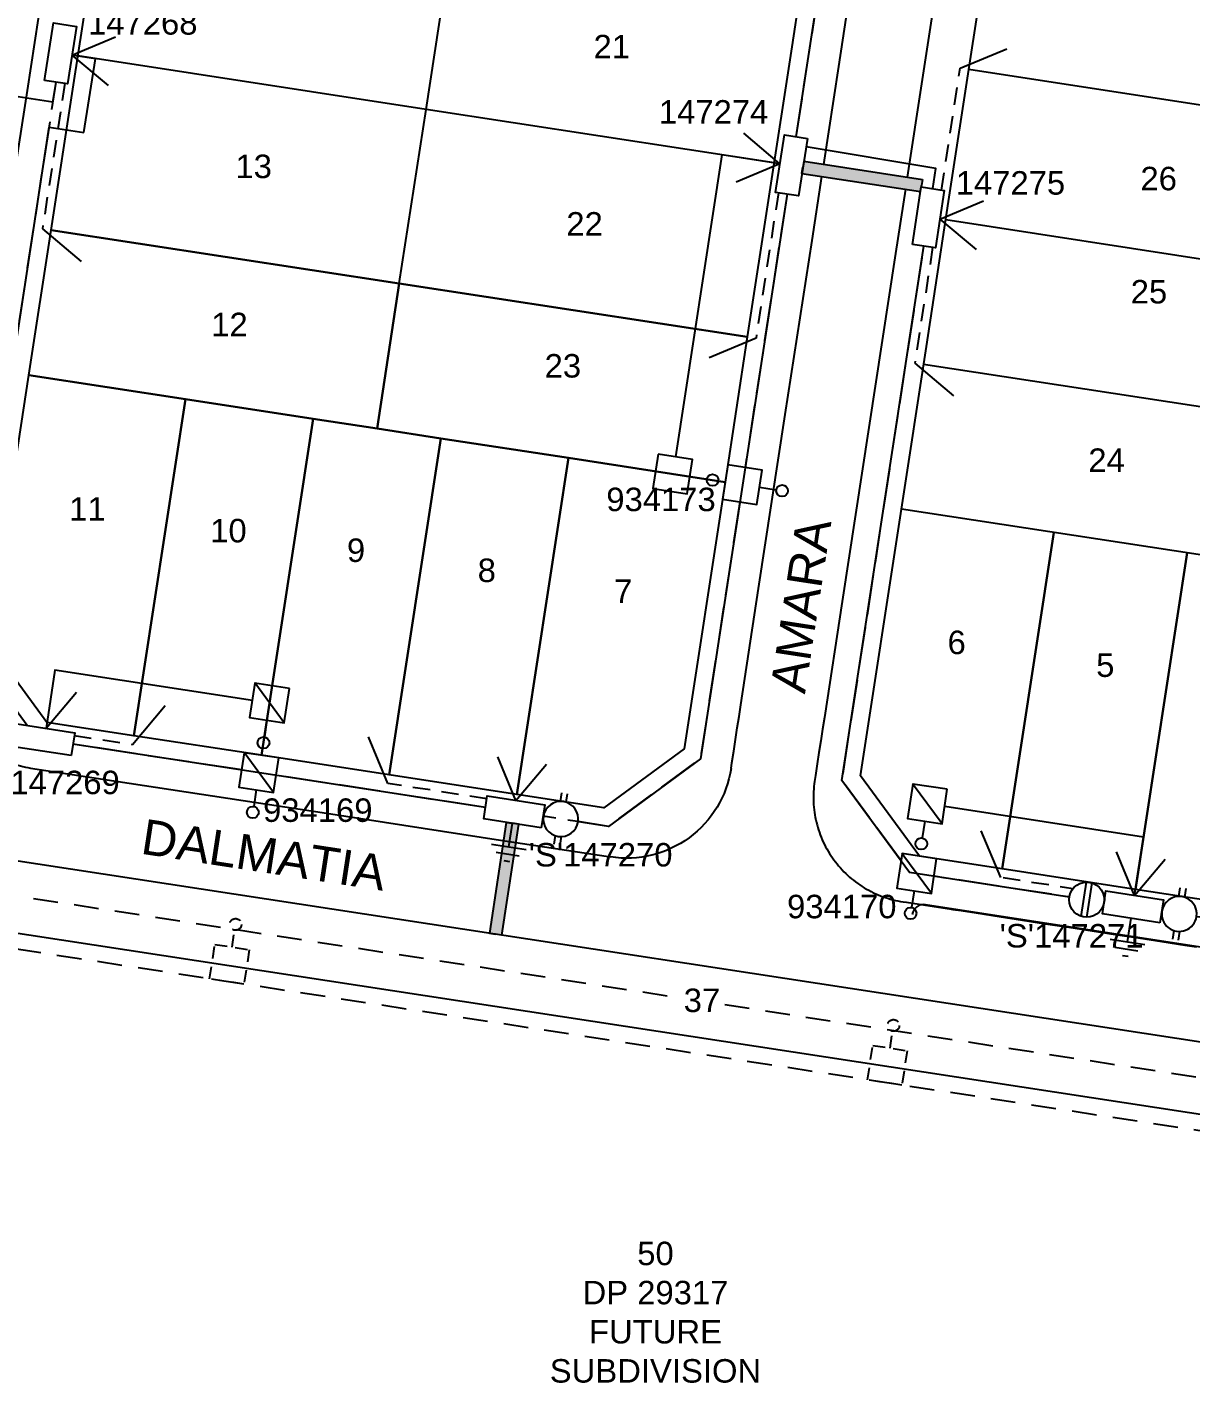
# Model space of a CAD drawing. Header units: metres. Extents: x 301469 to 301772, y 6240196 to 6240442.
# Drawn here: x 301568.6 to 301667.8, y 6240223.5 to 6240339 of the extents above; entities that cross this region are included whole.
import ezdxf
from ezdxf.enums import TextEntityAlignment as Align

# ---------------------------------------------------------------- set-up
doc = ezdxf.new("R2010")
doc.units = ezdxf.units.M
doc.header["$LTSCALE"] = 0.7
for name, pattern in [('Cable Exist OH', [1, 1, 0]), ('Cable Exist UG', [8.2, 4, -1.2, 1.8, -1.2]), ('Dash', [5, 3, -2]), ('IE Trench LV', [6.5, 5, -1.5])]:
    doc.linetypes.add(name, pattern=pattern)
doc.layers.get('0').update_dxf_attribs({"color": 6})
for name, color, linetype in [('_User Miscellaneous1', 3, 'Continuous'), ('_User Miscellaneous11', 7, 'Continuous'), ('_User Miscellaneous4', 7, 'Continuous'), ('_User Miscellaneous7', 150, 'Continuous'), ('_User Miscellaneous8', 7, 'Continuous'), ('_User Miscellaneous9', 8, 'Continuous'), ('Cadastre Developer_SP_NEW', 4, 'Continuous'), ('Cadastre Roads_SP_NEW', 8, 'Continuous'), ('Duct_SP_NEW', 2, 'Continuous'), ('Equip_LV_NEW', 5, 'Continuous'), ('Mains_LV_NEW_R6', 2, 'Continuous'), ('Mains_LV_NEW_T84', 2, 'Continuous'), ('Services_SP_NEW_UG', 2, 'Continuous'), ('SupportsUG_SP_LV_NEW', 2, 'Continuous'), ('SupportsUG_SP_LV_SL_NEW', 2, 'Continuous'), ('Trench_SP_NEW', 2, 'Continuous')]:
    doc.layers.add(name, color=color, linetype=linetype)
doc.layers.add('_User Miscellaneous5', color=7, linetype='Continuous', lineweight=35)
doc.layers.add('_User Notes', color=7, linetype='Continuous', plot=False)
doc.styles.add('ARIAL', font='arial.ttf', dxfattribs={"height": 2})
doc.styles.add('ARIAL 3.0', font='arial.ttf', dxfattribs={"height": 3})
doc.styles.add('POLE_LABEL', font='arial.ttf')
doc.styles.add('SL_LABEL', font='arial.ttf')
doc.styles.get("Standard").update_dxf_attribs({"font": 'arial.ttf'})
doc.styles.add('style1', font='iso3098b.shx')
doc.linetypes.add('Cable New UG', pattern='A,8,-1,["x",style1,S=3.5,R=0,X=0.35,Y=-1],-3.5', length=12.5)
doc.linetypes.add('Cable Z', pattern='A,8,-1,["Z",Standard,S=2.5,R=0,X=0.35,Y=-1.25],-3.5', length=12.5)

# ---------------------------------------------------------------- blocks, each defined once
blk = doc.blocks.new('*U34')
at = {"lineweight": -3}
blk.add_lwpolyline([(-2.48, 2.49), (2.47, 2.49), (2.47, 0.51), (-2.48, 0.51)], close=True, dxfattribs=at)
for tag, flags, p in [('STREET_CODE', 9, (1.5, 3.5)), ('OWNED_BY', 9, (1.5, 3.3)), ('OPERATED_BY', 9, (1.5, 3.1)), ('STATE', 9, (1.5, 2.7)), ('SUPPORT_TYPE', 9, (1.5, 2.5)), ('MAINTAINED_BY', 9, (1.5, 2.9)), ('USAGE', 9, (1.5, 2.3)), ('SUBURB', 9, (1.5, 1.7)), ('STREETNAME', 9, (1.5, 1.5)), ('LEGEND', 9, (1.5, 2.1)), ('PARENT', 9, (1.5, 1.9)), ('LOCATION', 9, (1.5, 1.3)), ('NOTES', 9, (1.5, 1.1)), ('Z', 1, (1.5, 0.9))]:
    blk.add_attdef(tag, text='', height=0.2, dxfattribs=dict(flags=flags)).set_placement(p, align=Align.MIDDLE_LEFT)
at = {"layer": '_User Miscellaneous4', "style": 'ARIAL', "flags": 8}
blk.add_attdef('ASSET_NUM', text='', height=2, dxfattribs=at).set_placement((2, 5.5), align=Align.MIDDLE_LEFT)
blk = doc.blocks.new('A$C1B2C29DD')
at = {"layer": 'Services_SP_NEW_UG', "color": 2, "flags": 128}
for points in [[(0, 0), (-2.1, 3.44)], [(0, 0), (2.1, 3.44)]]:
    blk.add_lwpolyline(points, dxfattribs=at)
blk = doc.blocks.new('*U41')
at = {"layer": 'Services_SP_NEW_UG', "color": 2, "flags": 128}
blk.add_lwpolyline([(7.48, -0.91), (9.81, 2.73)], dxfattribs=at)
at = {"layer": 'Services_SP_NEW_UG', "color": 2, "linetype": 'Dash', "ltscale": 0.7, "flags": 128}
blk.add_lwpolyline([(2.46, -0.8), (7.48, -0.91)], dxfattribs=at)
blk = doc.blocks.new('*U43')
at = {"layer": 'Services_SP_NEW_UG', "color": 2, "flags": 128}
blk.add_lwpolyline([(-11, -0.75), (-13.25, 2.93)], dxfattribs=at)
at = {"layer": 'Services_SP_NEW_UG', "color": 2, "linetype": 'Dash', "ltscale": 0.7, "flags": 128}
blk.add_lwpolyline([(-2.47, -0.75), (-11, -0.75)], dxfattribs=at)
blk = doc.blocks.new('*U44')
at = {"layer": 'Services_SP_NEW_UG', "color": 2, "flags": 128}
blk.add_lwpolyline([(-11.5, -0.75), (-13.75, 2.93)], dxfattribs=at)
at = {"layer": 'Services_SP_NEW_UG', "color": 2, "linetype": 'Dash', "ltscale": 0.7, "flags": 128}
blk.add_lwpolyline([(-2.47, -0.75), (-11.5, -0.75)], dxfattribs=at)
blk = doc.blocks.new('*U47')
at = {"layer": 'Services_SP_NEW_UG', "color": 2, "flags": 128}
blk.add_lwpolyline([(-15, -0.75), (-17.25, 2.93)], dxfattribs=at)
at = {"layer": 'Services_SP_NEW_UG', "color": 2, "linetype": 'Dash', "ltscale": 0.7, "flags": 128}
blk.add_lwpolyline([(-2.47, -0.75), (-15, -0.75)], dxfattribs=at)
blk = doc.blocks.new('*U48')
at = {"layer": 'Services_SP_NEW_UG', "color": 2, "flags": 128}
blk.add_lwpolyline([(-12.97, -0.75), (-15.21, 2.93)], dxfattribs=at)
at = {"layer": 'Services_SP_NEW_UG', "color": 2, "linetype": 'Dash', "ltscale": 0.7, "flags": 128}
blk.add_lwpolyline([(-2.47, -0.75), (-12.97, -0.75)], dxfattribs=at)
blk = doc.blocks.new('*U49')
at = {"layer": 'Services_SP_NEW_UG', "color": 2, "flags": 128}
blk.add_lwpolyline([(12.45, -0.75), (14.7, 2.93)], dxfattribs=at)
at = {"layer": 'Services_SP_NEW_UG', "color": 2, "linetype": 'Dash', "ltscale": 0.7, "flags": 128}
blk.add_lwpolyline([(2.47, -0.75), (12.45, -0.75)], dxfattribs=at)
blk = doc.blocks.new('*U50')
at = {"layer": 'Services_SP_NEW_UG', "color": 2, "flags": 128}
blk.add_lwpolyline([(15, -0.75), (17.25, 2.93)], dxfattribs=at)
at = {"layer": 'Services_SP_NEW_UG', "color": 2, "linetype": 'Dash', "ltscale": 0.7, "flags": 128}
blk.add_lwpolyline([(2.47, -0.75), (15, -0.75)], dxfattribs=at)
blk = doc.blocks.new('*U35')
at = {"layer": '_User Miscellaneous7', "lineweight": -3}
blk.add_lwpolyline([(0, -3.03), (0, -1.58)], dxfattribs=at)
blk.add_lwpolyline([(-1.49, -6), (1.49, -6), (1.49, -3.03), (-1.49, -3.03)], close=True, dxfattribs=at)
blk.add_circle((0, -1.08), 0.5, dxfattribs=at)
at = {"layer": '_User Miscellaneous8', "color": 2, "lineweight": -3}
blk.add_lwpolyline([(-1.49, 0), (1.49, 0), (1.49, 2.97), (-1.49, 2.97)], close=True, dxfattribs=at)
at = {"style": 'POLE_LABEL', "flags": 9}
blk.add_attdef('STRUCTURE_PLANT_NUMBER', text='', height=0.2, dxfattribs=at).set_placement((1.64, 1.73), align=Align.MIDDLE_LEFT)
for tag, flags, p in [('STREET_CODE', 9, (1.64, 1.49)), ('OWNED_BY', 9, (1.64, 1.09)), ('COLUMN_TYPE', 9, (1.64, 1.29)), ('OPERATED_BY', 9, (1.64, 0.89)), ('STATE', 9, (1.64, 0.49)), ('MAINTAINED_BY', 9, (1.64, 0.69)), ('USAGE', 9, (1.64, 0.29)), ('LEGEND', 9, (1.64, 0.09)), ('SUBURB', 9, (1.64, -0.31)), ('STREETNAME', 9, (1.64, -0.51)), ('PARENT', 9, (1.64, -0.11)), ('LOCATION', 9, (1.64, -0.71)), ('NOTES', 9, (1.64, -0.91)), ('LABEL_ALIGNMENT', 9, (1.64, -1.11)), ('Z', 1, (1.64, -1.31))]:
    blk.add_attdef(tag, text='', height=0.2, dxfattribs=dict(flags=flags)).set_placement(p, align=Align.MIDDLE_LEFT)
at = {"layer": '_User Miscellaneous5', "style": 'ARIAL', "flags": 8}
blk.add_attdef('ASSET_NUM', text='', height=2, dxfattribs=at).set_placement((2, 3.49), align=Align.MIDDLE_LEFT)
blk = doc.blocks.new('*U73')
at = {"layer": '_User Miscellaneous8', "color": 2}
blk.add_line((0, 0), (0, 1.45), dxfattribs=at)
blk.add_circle((0, 1.95), 0.5, dxfattribs=at)
for tag, p, flags in [('Z', (0, 0), 1), ('OPERATED_BY', (0, -9.61), 9)]:
    blk.add_attdef(tag, p, '', height=0.2, dxfattribs=dict(flags=flags))
at = {"style": 'SL_LABEL', "flags": 9}
blk.add_attdef('STREET_CODE', text='', height=0.2, dxfattribs=at).set_placement((0, -0.2), align=Align.MIDDLE_LEFT)
at = {"flags": 9}
for tag, p in [('CONSTRUCTED_VOLTAGE', (0, -0.4)), ('CONTROL_TYPE', (0, -0.6)), ('LANTERN_PURPOSE', (0, -0.8)), ('LANTERN_TYPE', (0, -1)), ('NO_PHASES', (0, -1.2)), ('OPERATING_VOLTAGE', (0, -1.4)), ('ORIENTATION', (0, -1.6)), ('OWNED_BY', (0, -1.8)), ('STATE', (0, -2)), ('CEXIST', (0, -2.4)), ('USAGE', (0, -2.2)), ('CNEW', (0, -2.6)), ('CNUMBER', (0, -2.8)), ('CREMOVE', (0, -3)), ('CREPLACE', (0, -3.2)), ('LKINGHEIGHT', (0, -3.4)), ('LBRACKET', (0, -3.6)), ('LBRACKETVOCAB', (0, -3.8)), ('LCATEGORY', (0, -4)), ('LCHARGE1', (0, -4.2)), ('LCHARGE1PERCENT', (0, -4.4)), ('LCHARGE2', (0, -4.6)), ('LCHARGE2PERCENT', (0, -4.8)), ('LCHARGE3', (0, -5)), ('LCHARGE3PERCENT', (0, -5.2)), ('LEXIST', (0, -5.4)), ('LLAMP', (0, -5.6)), ('LLAMPVOCAB', (0, -5.8)), ('LMAST', (0, -6)), ('LMASTVOCAB', (0, -6.2)), ('LNEW', (0, -6.4)), ('LANTNUMBER', (0, -6.6)), ('LOUTREACH', (0, -7)), ('LOUTREACHVOCAB', (0, -7.2)), ('LRATECODE', (0, -7.4)), ('LREMOVE', (0, -7.6)), ('LREPLACE', (0, -7.8)), ('LTYPE', (0, -8)), ('SUBURB', (0, -8.6)), ('STREETNAME', (0, -8.8)), ('LTYPEVOCAB', (0, -8.2)), ('LEGEND', (0, -8.4)), ('LOCATION', (0, -9)), ('NOTES', (0, -9.2)), ('MAINTAINED_BY', (0, -9.86))]:
    blk.add_attdef(tag, text='', height=0.2, dxfattribs=at).set_placement(p, align=Align.MIDDLE_LEFT)
at = {"layer": '_User Notes', "style": 'SL_LABEL', "flags": 8}
blk.add_attdef('ASSET_NUM', text='', height=2.5, dxfattribs=at).set_placement((2, 2), align=Align.MIDDLE_LEFT)
at = {"layer": '_User Notes', "flags": 8}
blk.add_attdef('LNUMBER', text='', height=2.5, dxfattribs=at).set_placement((1.2, -2.8), align=Align.MIDDLE_LEFT)
blk = doc.blocks.new('*U144')
at = {"layer": '_User Miscellaneous7', "lineweight": -3}
for points in [[(0, -3.03), (0, -1.58)], [(-1.49, -3.03), (1.5, -6.01)]]:
    blk.add_lwpolyline(points, dxfattribs=at)
blk.add_lwpolyline([(-1.49, -6), (1.49, -6), (1.49, -3.03), (-1.49, -3.03)], close=True, dxfattribs=at)
blk.add_circle((0, -1.08), 0.5, dxfattribs=at)
at = {"layer": '_User Miscellaneous8', "color": 2, "lineweight": -3}
blk.add_lwpolyline([(-1.49, 0), (1.49, 0), (1.49, 2.97), (-1.49, 2.97)], close=True, dxfattribs=at)
at = {"layer": '_User Miscellaneous9', "color": 2, "lineweight": -3}
blk.add_lwpolyline([(-1.49, 2.97), (1.5, -0.01)], dxfattribs=at)
at = {"style": 'POLE_LABEL', "flags": 9}
blk.add_attdef('STRUCTURE_PLANT_NUMBER', text='', height=0.2, dxfattribs=at).set_placement((1.64, 1.73), align=Align.MIDDLE_LEFT)
for tag, flags, p in [('STREET_CODE', 9, (1.64, 1.49)), ('OWNED_BY', 9, (1.64, 1.09)), ('COLUMN_TYPE', 9, (1.64, 1.29)), ('OPERATED_BY', 9, (1.64, 0.89)), ('STATE', 9, (1.64, 0.49)), ('MAINTAINED_BY', 9, (1.64, 0.69)), ('USAGE', 9, (1.64, 0.29)), ('LEGEND', 9, (1.64, 0.09)), ('SUBURB', 9, (1.64, -0.31)), ('STREETNAME', 9, (1.64, -0.51)), ('PARENT', 9, (1.64, -0.11)), ('LOCATION', 9, (1.64, -0.71)), ('NOTES', 9, (1.64, -0.91)), ('LABEL_ALIGNMENT', 9, (1.64, -1.11)), ('Z', 1, (1.64, -1.31))]:
    blk.add_attdef(tag, text='', height=0.2, dxfattribs=dict(flags=flags)).set_placement(p, align=Align.MIDDLE_LEFT)
at = {"layer": '_User Miscellaneous5', "style": 'ARIAL', "flags": 8}
blk.add_attdef('ASSET_NUM', text='', height=2, dxfattribs=at).set_placement((2, 3.49), align=Align.MIDDLE_LEFT)
blk = doc.blocks.new('LV_UG_LINKS_OPEN_NEW')
blk.add_wipeout([(-1.17, 0.93), (-1.28, 0.78), (-1.36, 0.61), (-1.43, 0.44), (-1.47, 0.25), (-1.49, 0.07), (-1.49, -0.12), (-1.46, -0.31), (-1.41, -0.49), (-1.34, -0.66), (-1.25, -0.82), (-1.13, -0.97), (-1, -1.11), (-0.86, -1.22), (-0.7, -1.32), (-0.53, -1.4), (-0.35, -1.45), (-0.16, -1.49), (0.03, -1.49), (0.21, -1.48), (0.4, -1.44), (0.57, -1.38), (0.74, -1.3), (0.9, -1.19), (1.04, -1.07), (1.17, -0.93), (1.28, -0.78), (1.36, -0.61), (1.43, -0.44), (1.47, -0.25), (1.49, -0.07), (1.49, 0.12), (1.46, 0.31), (1.41, 0.49), (1.34, 0.66), (1.25, 0.82), (1.13, 0.97), (1, 1.11), (0.86, 1.22), (0.7, 1.32), (0.53, 1.4), (0.35, 1.45), (0.16, 1.49), (-0.03, 1.49), (-0.21, 1.48), (-0.4, 1.44), (-0.57, 1.38), (-0.74, 1.3), (-0.9, 1.19), (-1.04, 1.07)])
for p, q in [((-0.25, 1.47), (-0.25, 2.22)), ((0.25, 1.47), (0.25, 2.22)), ((-0.25, -1.47), (-0.25, -2.22)), ((0.25, -1.47), (0.25, -2.22))]:
    blk.add_line(p, q)
blk.add_lwpolyline([(1.49, 0, 1), (-1.49, 0, 1)], format="xyb", close=True)
for tag, p, flags in [('ORIENTATION', (0, 0), 9), ('Z', (0, 0), 1), ('USAGE', (0, -0.2), 9), ('NOTES', (0, -0.4), 9)]:
    blk.add_attdef(tag, p, '', height=0.2, dxfattribs=dict(flags=flags))
blk = doc.blocks.new('Earth')
for p, q in [((0, -2.04), (0, 0)), ((-1.5, -2.04), (1.5, -2.04)), ((-1, -2.64), (1, -2.64)), ((-0.25, -3.24), (0.25, -3.24))]:
    blk.add_line(p, q)
blk = doc.blocks.new('LV_UG_LINKS_CLOSED_NEW')
for tag, flags, p in [('MAINTAINED_BY', 9, (1.5, -2.2)), ('NUMBER_OF_PHASES', 9, (1.5, -2.4)), ('TYPE', 9, (1.5, -2.6)), ('Z', 1, (1.5, -2.8))]:
    blk.add_attdef(tag, text='', height=0.2, dxfattribs=dict(flags=flags)).set_placement(p, align=Align.MIDDLE_LEFT)
blk.add_wipeout([(-1.06, 1.06), (-1.18, 0.92), (-1.29, 0.76), (-1.37, 0.59), (-1.43, 0.42), (-1.48, 0.23), (-1.49, 0.05), (-1.49, -0.14), (-1.46, -0.33), (-1.41, -0.51), (-1.33, -0.68), (-1.24, -0.84), (-1.12, -0.99), (-0.99, -1.12), (-0.84, -1.24), (-0.68, -1.33), (-0.51, -1.41), (-0.33, -1.46), (-0.14, -1.49), (0.05, -1.49), (0.23, -1.48), (0.42, -1.43), (0.59, -1.37), (0.76, -1.29), (0.92, -1.18), (1.06, -1.06), (1.18, -0.92), (1.29, -0.76), (1.37, -0.59), (1.43, -0.42), (1.48, -0.23), (1.49, -0.05), (1.49, 0.14), (1.46, 0.33), (1.41, 0.51), (1.33, 0.68), (1.24, 0.84), (1.12, 0.99), (0.99, 1.12), (0.84, 1.24), (0.68, 1.33), (0.51, 1.41), (0.33, 1.46), (0.14, 1.49), (-0.05, 1.49), (-0.23, 1.48), (-0.42, 1.43), (-0.59, 1.37), (-0.76, 1.29), (-0.92, 1.18)])
for p, q in [((-0.25, -1.48), (-0.25, 1.48)), ((0.25, -1.48), (0.25, 1.48))]:
    blk.add_line(p, q)
blk.add_circle((0, 0), 1.5)
at = {"flags": 9}
for tag, p in [('ACTUAL_STATUS', (1.5, 0)), ('CONSTRUCTED_VOLTAGE', (1.5, -0.2)), ('OPERATING_VOLTAGE', (1.5, -0.6)), ('ORIENTATION', (1.5, -0.8)), ('STATE', (1.5, -1)), ('SWITCH_TYPE', (1.5, -1.2)), ('NO_PHASES', (1.5, -0.4)), ('OWNED_BY', (1.5, -1.8)), ('OPERATED_BY', (1.5, -2)), ('USAGE', (1.5, -1.4)), ('NOTES', (1.5, -1.6))]:
    blk.add_attdef(tag, text='', height=0.2, dxfattribs=at).set_placement(p, align=Align.MIDDLE_LEFT)
blk = doc.blocks.new('*U135')
for tag, p, flags in [('ORIENTATION', (0, 0), 9), ('Z', (0, 0), 1), ('USAGE', (0, -0.2), 9), ('NOTES', (0, -0.4), 9)]:
    blk.add_attdef(tag, p, '', height=0.2, dxfattribs=dict(flags=flags))
blk.add_wipeout([(-4.41, 4.95), (-4.52, 4.8), (-4.61, 4.63), (-4.67, 4.46), (-4.72, 4.28), (-4.74, 4.09), (-4.73, 3.9), (-4.71, 3.72), (-4.66, 3.54), (-4.58, 3.36), (-4.49, 3.2), (-4.38, 3.05), (-4.25, 2.92), (-4.1, 2.8), (-3.94, 2.7), (-3.77, 2.62), (-3.59, 2.57), (-3.41, 2.54), (-3.22, 2.53), (-3.03, 2.54), (-2.85, 2.58), (-2.67, 2.64), (-2.5, 2.73), (-2.35, 2.83), (-2.2, 2.95), (-2.08, 3.09), (-1.97, 3.24), (-1.88, 3.41), (-1.82, 3.59), (-1.77, 3.77), (-1.75, 3.96), (-1.76, 4.14), (-1.78, 4.33), (-1.83, 4.51), (-1.9, 4.68), (-2, 4.85), (-2.11, 5), (-2.24, 5.13), (-2.39, 5.25), (-2.55, 5.34), (-2.72, 5.42), (-2.9, 5.48), (-3.08, 5.51), (-3.27, 5.52), (-3.46, 5.5), (-3.64, 5.46), (-3.82, 5.4), (-3.99, 5.32), (-4.14, 5.22), (-4.29, 5.09)])
for p, q in [((-3.49, 5.5), (-3.49, 6.24)), ((-3, 5.5), (-3, 6.24)), ((-3.49, 2.55), (-3.49, 1.8)), ((-3, 2.55), (-3, 1.8))]:
    blk.add_line(p, q)
blk.add_lwpolyline([(-1.75, 4.02, 1), (-4.74, 4.02, 1)], format="xyb", close=True)
blk = doc.blocks.new('A$C4FBE3B10')
at = {"layer": '_User Miscellaneous1', "color": 6, "linetype": 'Dash', "ltscale": 0.5, "flags": 128}
blk.add_lwpolyline([(0, 2.97), (0, 4.42)], dxfattribs=at)
at = {"layer": '_User Miscellaneous1', "color": 6, "linetype": 'Dash', "ltscale": 0.5}
blk.add_lwpolyline([(-1.48, 2.97), (1.48, 2.97), (1.48, 0), (-1.48, 0)], close=True, dxfattribs=at)
blk.add_circle((0, 4.92), 0.5, dxfattribs=at)

msp = doc.modelspace()

# ---------------------------------------------------------------- hatches: boundary and pattern name
at = {"layer": '_User Miscellaneous11'}
h = msp.add_hatch(color=256, dxfattribs=at)
h.dxf.hatch_style = 1
h.paths.add_polyline_path([(301634.78, 6240327.57), (301634.62, 6240326.54), (301644.72, 6240324.99), (301644.88, 6240326.02)])
h = msp.add_hatch(color=256, dxfattribs=at)
h.dxf.hatch_style = 1
h.paths.add_polyline_path([(301610.46, 6240271.1), (301609.43, 6240271.25), (301607.99, 6240261.82), (301609.02, 6240261.66)])

# ---------------------------------------------------------------- linework, layer by layer
at = {"layer": 'Cadastre Developer_SP_NEW'}
for p, q in [((301635.65, 6240349.68), (301633.76, 6240337.32)), ((301649.01, 6240336.5), (301650.9, 6240348.85)), ((301572.55, 6240334.07), (301574.45, 6240346.42)), ((301602.59, 6240331.99), (301604.86, 6240346.81)), ((301633.76, 6240337.32), (301631.86, 6240324.97)), ((301602.59, 6240331.99), (301572.93, 6240336.54)), ((301647.11, 6240324.14), (301649.01, 6240336.5)), ((301681.73, 6240330.34), (301648.84, 6240335.39)), ((301570.66, 6240321.71), (301572.55, 6240334.07)), ((301600.31, 6240317.16), (301602.59, 6240331.99)), ((301632.24, 6240327.44), (301602.59, 6240331.99)), ((301631.86, 6240324.97), (301629.96, 6240312.61)), ((301645.22, 6240311.79), (301647.11, 6240324.14)), ((301682.58, 6240317.09), (301646.87, 6240322.57)), ((301600.31, 6240317.16), (301570.66, 6240321.71)), ((301570.66, 6240321.71), (301600.31, 6240317.16)), ((301598.42, 6240304.8), (301600.31, 6240317.16)), ((301629.96, 6240312.61), (301600.31, 6240317.16)), ((301600.31, 6240317.16), (301629.96, 6240312.61)), ((301643.09, 6240297.95), (301645.22, 6240311.79)), ((301680.69, 6240304.78), (301644.98, 6240310.26)), ((301678.81, 6240292.47), (301643.09, 6240297.95)), ((301550.31, 6240264.5), (301707.38, 6240240.46))]:
    msp.add_line(p, q, dxfattribs=at)
at = {"layer": 'Cadastre Developer_SP_NEW', "linetype": 'Dash'}
msp.add_line((301701.23, 6240239.96), (301567.34, 6240260.51), dxfattribs=at)
at = {"layer": 'Cadastre Developer_SP_NEW'}
for points in [[(301570.66, 6240321.71), (301600.31, 6240317.16), (301598.42, 6240304.8), (301592.98, 6240305.64), (301582.11, 6240307.31), (301568.76, 6240309.35), (301570.66, 6240321.71)], [(301600.31, 6240317.16), (301629.96, 6240312.61), (301628.07, 6240300.25), (301614.72, 6240302.3), (301603.85, 6240303.97), (301598.42, 6240304.8), (301600.31, 6240317.16)], [(301582.11, 6240307.31), (301577.71, 6240278.64), (301570.29, 6240279.78), (301565.27, 6240286.62), (301568.76, 6240309.35), (301582.11, 6240307.31)], [(301577.71, 6240278.64), (301582.11, 6240307.31), (301592.98, 6240305.64), (301588.58, 6240276.97), (301577.71, 6240278.64)], [(301588.58, 6240276.97), (301592.98, 6240305.64), (301598.42, 6240304.8), (301603.85, 6240303.97), (301599.45, 6240275.31), (301588.58, 6240276.97)]]:
    msp.add_lwpolyline(points, close=True, dxfattribs=at)
for points in [[(301656.07, 6240295.96), (301651.67, 6240267.29), (301644.62, 6240268.37), (301639.6, 6240275.21), (301643.09, 6240297.95)], [(301667.44, 6240294.21), (301663.04, 6240265.55), (301651.67, 6240267.29), (301656.07, 6240295.96)], [(301678.81, 6240292.47), (301674.41, 6240263.8), (301663.04, 6240265.55), (301667.44, 6240294.21)]]:
    msp.add_lwpolyline(points, dxfattribs=at)
at = {"layer": 'Cadastre Developer_SP_NEW', "flags": 128}
msp.add_lwpolyline([(301708.3, 6240246.46), (301536.1, 6240272.82), (301534.28, 6240260.91)], dxfattribs=at)
at = {"layer": 'Cadastre Roads_SP_NEW', "linetype": 'Dash'}
for p, q in [((301569.16, 6240264.78), (301624.15, 6240256.34)), ((301628.04, 6240255.74), (301696.67, 6240245.21))]:
    msp.add_line(p, q, dxfattribs=at)
at = {"layer": 'Cadastre Roads_SP_NEW'}
msp.add_line((301645.15, 6240264.25), (301704.63, 6240255.12), dxfattribs=at)
for points, elevation in [([(301636.47, 6240327.31), (301637.75, 6240335.65), (301639.42, 6240346.52)], 56.26), ([(301646.53, 6240345.43), (301644.87, 6240334.55), (301643.59, 6240326.22)], 55.5), ([(301561.36, 6240286.15), (301561.42, 6240286.53), (301561.57, 6240287.52), (301561.73, 6240288.5), (301561.88, 6240289.49), (301562.03, 6240290.48), (301562.18, 6240291.47), (301562.33, 6240292.46), (301563.39, 6240299.38), (301565.67, 6240314.2), (301567.94, 6240329.03), (301568.64, 6240333.6), (301570.21, 6240343.86)], 54.18), ([(301628.58, 6240275.85), (301628.65, 6240276.34), (301628.81, 6240277.33), (301628.96, 6240278.32), (301629.11, 6240279.3), (301629.26, 6240280.29), (301629.41, 6240281.28), (301630.93, 6240291.17), (301633.2, 6240305.99), (301635.48, 6240320.82), (301636.31, 6240326.28)], 56.26), ([(301643.43, 6240325.19), (301642.59, 6240319.73), (301640.32, 6240304.9), (301638.05, 6240290.07), (301636.53, 6240280.19), (301636.38, 6240279.2), (301636.23, 6240278.21), (301636.07, 6240277.22), (301635.92, 6240276.24), (301635.77, 6240275.25), (301635.7, 6240274.75)], 55.5), ([(301568.9, 6240275.89), (301594.1, 6240272.03), (301608.93, 6240269.75), (301618.32, 6240268.31)], 55.28), ([(301643.23, 6240264.49), (301643.52, 6240264.45), (301645.5, 6240264.15), (301647.18, 6240263.89), (301647.48, 6240263.84), (301648.17, 6240263.74), (301649.45, 6240263.54), (301651.43, 6240263.24), (301653.41, 6240262.93), (301655.38, 6240262.63), (301657.36, 6240262.33), (301659.34, 6240262.02), (301661.31, 6240261.72), (301663.29, 6240261.42), (301665.27, 6240261.11), (301667.24, 6240260.81), (301668.23, 6240260.66)], 57.69)]:
    msp.add_lwpolyline(points, dxfattribs=dict(at, elevation=elevation))
for points, elevation in [([(301561.36, 6240286.15, 0.024549), (301561.27, 6240285.28, 0.024549), (301561.27, 6240284.39, 0.024549), (301561.35, 6240283.51, 0.024549), (301561.52, 6240282.65, 0.024549), (301561.77, 6240281.8, 0.024549), (301562.11, 6240280.98, 0.024549), (301562.52, 6240280.2, 0.024549), (301563.01, 6240279.46, 0.024549), (301563.56, 6240278.78, 0.024549), (301564.18, 6240278.15, 0.024549), (301564.86, 6240277.59, 0.024549), (301565.6, 6240277.09, 0.024549), (301566.37, 6240276.67, 0.024549), (301567.19, 6240276.33, 0.024549), (301568.03, 6240276.07, 0.024549), (301568.9, 6240275.89)], 53.17), ([(301628.58, 6240275.85, -0.414214), (301618.32, 6240268.31)], 55.28), ([(301635.7, 6240274.75, 0.024549), (301635.6, 6240273.88, 0.024549), (301635.6, 6240272.99, 0.024549), (301635.68, 6240272.11, 0.024549), (301635.85, 6240271.25, 0.024549), (301636.1, 6240270.4, 0.024549), (301636.44, 6240269.58, 0.024549), (301636.85, 6240268.8, 0.024549), (301637.34, 6240268.06, 0.024549), (301637.89, 6240267.38, 0.024549), (301638.51, 6240266.75, 0.024549), (301639.19, 6240266.19, 0.024549), (301639.93, 6240265.69, 0.024549), (301640.7, 6240265.27, 0.024549), (301641.52, 6240264.93, 0.024549), (301642.36, 6240264.67, 0.024549), (301643.23, 6240264.49)], 56.32)]:
    msp.add_lwpolyline(points, format="xyb", dxfattribs=dict(at, elevation=elevation))
msp.add_arc((301645, 6240263.26), 1, 81.2758, 171.2758, dxfattribs=at)
at = {"layer": 'Duct_SP_NEW'}
for p, q in [((301634.62, 6240326.54), (301634.7, 6240327.06)), ((301634.62, 6240326.54), (301644.72, 6240324.99)), ((301634.78, 6240327.57), (301634.7, 6240327.06)), ((301634.78, 6240327.57), (301644.88, 6240326.02)), ((301644.72, 6240324.99), (301644.8, 6240325.51)), ((301644.88, 6240326.02), (301644.8, 6240325.51)), ((301609.43, 6240271.25), (301607.99, 6240261.82)), ((301610.46, 6240271.1), (301609.02, 6240261.66)), ((301609.43, 6240271.25), (301609.95, 6240271.18)), ((301610.46, 6240271.1), (301609.95, 6240271.18)), ((301607.99, 6240261.82), (301608.5, 6240261.74)), ((301609.02, 6240261.66), (301608.5, 6240261.74))]:
    msp.add_line(p, q, dxfattribs=at)
at = {"layer": 'Mains_LV_NEW_R6', "linetype": 'Cable Z', "flags": 128}
for points in [[(301632.74, 6240327.36), (301627.79, 6240328.12), (301623.85, 6240302.4)], [(301587.8, 6240281.65), (301570.98, 6240284.23), (301570.22, 6240279.28)], [(301662.96, 6240265.04), (301663.72, 6240270), (301646.78, 6240272.6)]]:
    msp.add_lwpolyline(points, dxfattribs=at)
at = {"layer": 'Mains_LV_NEW_T84', "linetype": 'Cable New UG', "flags": 128}
for points in [[(301640.17, 6240369.24), (301634.1, 6240329.65)], [(301573.45, 6240330.03), (301574.42, 6240336.31), (301572.43, 6240336.61)], [(301570.81, 6240332.6), (301571.07, 6240334.3)], [(301571.07, 6240334.3), (301571.08, 6240334.32)], [(301570.81, 6240332.6), (301567.85, 6240333.05)], [(301567.57, 6240278.68), (301563.41, 6240284.35), (301570.49, 6240330.48)], [(301570.49, 6240330.48), (301573.45, 6240330.03)], [(301645.76, 6240325.24), (301646.03, 6240326.96), (301634.97, 6240328.79)], [(301633.35, 6240324.76), (301625.97, 6240276.68), (301618.13, 6240270.92), (301615.54, 6240271.32)], [(301657.39, 6240264.9), (301643.78, 6240266.99), (301638.03, 6240274.83), (301645.01, 6240320.35)], [(301607.65, 6240272.53), (301572.51, 6240277.92)], [(301612.59, 6240271.77), (301612.55, 6240271.78)]]:
    msp.add_lwpolyline(points, dxfattribs=at)
at = {"layer": 'Services_SP_NEW_UG', "color": 2, "flags": 128}
msp.add_lwpolyline([(301570.22, 6240279.28), (301572.82, 6240282.36)], dxfattribs=at)
at = {"layer": 'Trench_SP_NEW', "linetype": 'IE Trench LV', "flags": 128}
for points in [[(301638.05, 6240355.39), (301634.1, 6240329.65)], [(301568.62, 6240279.52), (301563.7, 6240286.23), (301571.08, 6240334.32)], [(301633.35, 6240324.76), (301629.78, 6240301.49)], [(301643.06, 6240267.97), (301638.03, 6240274.83), (301645.01, 6240320.35)], [(301586.89, 6240275.72), (301572.51, 6240277.92)], [(301607.65, 6240272.53), (301589.82, 6240275.27)], [(301660.37, 6240264.44), (301645.87, 6240266.67)], [(301683.1, 6240260.95), (301665.26, 6240263.69)]]:
    msp.add_lwpolyline(points, dxfattribs=at)

# ---------------------------------------------------------------- block references
at = {"layer": '_User Miscellaneous1', "color": 7}
for p, rotation in [((301585.62, 6240257.7), 351.275825810821), ((301641.67, 6240249.1), 351.275825811189)]:
    msp.add_blockref('A$C4FBE3B10', p, dxfattribs=dict(at, rotation=rotation))
at = {"layer": 'Equip_LV_NEW', "linetype": 'Cable Exist OH', "lineweight": 0, "rotation": 351.2758258107322}
for p in [(301609.95, 6240271.18), (301662.66, 6240263.09)]:
    msp.add_blockref('Earth', p, dxfattribs=at)
at = {"layer": 'Services_SP_NEW_UG'}
for name, p, rotation in [('*U48', (301646.87, 6240322.57), 261.2758258127345), ('*U50', (301572.93, 6240336.54), 261.2758258081382), ('*U47', (301632.24, 6240327.44), 81.2758258919923), ('*U49', (301646.87, 6240322.57), 261.2758258103472), ('*U41', (301570.29, 6240279.78), 352.4764942862078), ('*U43', (301610.33, 6240273.64), 351.2758255511637), ('*U44', (301663.04, 6240265.55), 351.2758255511637)]:
    msp.add_blockref(name, p, dxfattribs=dict(at, rotation=rotation))
at = {"layer": 'SupportsUG_SP_LV_NEW'}
ref = msp.add_blockref('*U34', (301572.93, 6240336.54), dxfattribs=dict(at, rotation=81.27582581724876))
ref.add_attrib('ASSET_NUM_001', '147268', (301573.8, 6240338.36), dxfattribs={"layer": '_User Miscellaneous4', "height": 2, "style": 'ARIAL'})
for p, rotation in [((301572.43, 6240336.61), 261.2758258172487), ((301632.74, 6240327.36), 81.27582580796681), ((301646.37, 6240322.65), 261.2758258041935), ((301662.96, 6240265.04), 351.2758258091782)]:
    msp.add_blockref('A$C1B2C29DD', p, dxfattribs=dict(at, rotation=rotation))
ref = msp.add_blockref('*U34', (301632.24, 6240327.44), dxfattribs=dict(at, rotation=261.2758258079668))
ref.add_attrib('ASSET_NUM_001', '147274', (301622.43, 6240330.78), dxfattribs={"layer": '_User Miscellaneous4', "height": 2, "style": 'ARIAL'})
ref = msp.add_blockref('*U34', (301646.87, 6240322.57), dxfattribs=dict(at, rotation=81.27582580419352))
ref.add_attrib('ASSET_NUM_001', '147275', (301647.72, 6240324.73), dxfattribs={"layer": '_User Miscellaneous4', "height": 2, "style": 'ARIAL'})
ref = msp.add_blockref('*U34', (301570.29, 6240279.78), dxfattribs=dict(at, rotation=171.2758258105065))
ref.add_attrib('ASSET_NUM_001', '147269', (301567.18, 6240273.66), dxfattribs={"layer": '_User Miscellaneous4', "height": 2, "style": 'ARIAL'})
at = {"layer": 'SupportsUG_SP_LV_SL_NEW', "ltscale": 0.5}
ref = msp.add_blockref('*U35', (301628.07, 6240300.25), dxfattribs=dict(at, rotation=261.2758258112875))
ref.add_attrib('ASSET_NUM_001', '934173', (301617.95, 6240297.77), dxfattribs={"layer": '_User Miscellaneous5', "height": 2, "style": 'ARIAL'})
for p, rotation in [((301631, 6240299.8), 261.2758258112875), ((301588.13, 6240274.04), 171.2758258076037), ((301644.17, 6240265.44), 171.2758258117051)]:
    msp.add_blockref('*U73', p, dxfattribs=dict(at, rotation=rotation))
ref = msp.add_blockref('*U144', (301588.58, 6240276.97), dxfattribs=dict(at, rotation=171.2758258076037))
ref.add_attrib('ASSET_NUM_001', '934169', (301588.71, 6240271.3), dxfattribs={"layer": '_User Miscellaneous5', "height": 2, "style": 'ARIAL'})
ref = msp.add_blockref('*U144', (301644.62, 6240268.37), dxfattribs=dict(at, rotation=171.2758258117051))
ref.add_attrib('ASSET_NUM_001', '934170', (301633.35, 6240263.09), dxfattribs={"layer": '_User Miscellaneous5', "height": 2, "style": 'ARIAL'})

# ---------------------------------------------------------------- texts
at = {"layer": 'Cadastre Developer_SP_NEW'}
for s, p in [('21', (301618.42, 6240336.34)), ('13', (301587.91, 6240326.14)), ('26', (301665.01, 6240325.1)), ('22', (301616.1, 6240321.24)), ('25', (301664.18, 6240315.46)), ('12', (301585.85, 6240312.67)), ('23', (301614.25, 6240309.15)), ('24', (301660.57, 6240301.11)), ('11', (301573.74, 6240296.96)), ('10', (301585.76, 6240295.11)), ('9', (301596.63, 6240293.44)), ('8', (301607.77, 6240291.73)), ('7', (301619.39, 6240289.95)), ('6', (301647.8, 6240285.59)), ('5', (301660.46, 6240283.65)), ('37', (301626.1, 6240255.1))]:
    msp.add_text(s, height=2, dxfattribs=at).set_placement(p, align=Align.CENTER)
at = {"layer": 'Cadastre Developer_SP_NEW', "insert": (301622.14, 6240235.54), "char_height": 2, "width": 27.7686, "attachment_point": 2}
msp.add_mtext('50\\PDP 29317\\PFUTURE SUBDIVISION', dxfattribs=at)
at = {"layer": 'Cadastre Roads_SP_NEW', "char_height": 3, "attachment_point": 5, "style": 'ARIAL 3.0'}
for s, insert, rotation in [('AMARA', (301634.52, 6240289.73), 81.2758), ('DALMATIA', (301588.78, 6240268.5), 351.2758)]:
    msp.add_mtext_dynamic_manual_height_columns(s, width=20.9952, gutter_width=15, heights=[0], dxfattribs=dict(at, insert=insert, rotation=rotation))

# ---------------------------------------------------------------- next in the draw order: block references
at = {"layer": 'Equip_LV_NEW', "linetype": 'Cable Exist UG', "lineweight": 0, "ltscale": 0.5, "rotation": 351.2758258095126}
for name, p in [('*U135', (301616.67, 6240267.08)), ('LV_UG_LINKS_OPEN_NEW', (301666.76, 6240263.46))]:
    msp.add_blockref(name, p, dxfattribs=at)
at = {"layer": 'Equip_LV_NEW', "linetype": 'Cable Exist OH', "lineweight": 0, "rotation": 351.2758258116568}
msp.add_blockref('LV_UG_LINKS_CLOSED_NEW', (301658.88, 6240264.67), dxfattribs=at)

# ---------------------------------------------------------------- next in the draw order: linework, layer by layer
at = {"layer": 'Cadastre Developer_SP_NEW'}
for points in [[(301614.72, 6240302.3), (301610.33, 6240273.64), (301599.45, 6240275.31), (301603.85, 6240303.97), (301614.72, 6240302.3)], [(301628.07, 6240300.25), (301624.58, 6240277.52), (301617.74, 6240272.5), (301610.33, 6240273.64), (301614.72, 6240302.3), (301628.07, 6240300.25)]]:
    msp.add_lwpolyline(points, close=True, dxfattribs=at)
at = {"layer": 'Mains_LV_NEW_T84', "linetype": 'Cable New UG', "flags": 128}
msp.add_lwpolyline([(301665.29, 6240263.69), (301665.26, 6240263.69)], dxfattribs=at)
at = {"layer": 'Trench_SP_NEW', "linetype": 'IE Trench LV', "flags": 128}
msp.add_lwpolyline([(301629.33, 6240298.56), (301625.97, 6240276.68), (301618.13, 6240270.92), (301612.55, 6240271.78)], dxfattribs=at)

# ---------------------------------------------------------------- next in the draw order: block references
at = {"layer": 'SupportsUG_SP_LV_NEW', "rotation": 351.2758258091782}
msp.add_blockref('A$C1B2C29DD', (301610.25, 6240273.13), dxfattribs=at)
at = {"layer": 'SupportsUG_SP_LV_NEW'}
ref = msp.add_blockref('*U34', (301610.33, 6240273.64), dxfattribs=dict(at, rotation=171.2758258091782))
ref.add_attrib('ASSET_NUM_001', "'S'147270", (301611.34, 6240267.5), dxfattribs={"layer": '_User Miscellaneous4', "height": 2, "style": 'ARIAL'})
ref = msp.add_blockref('*U34', (301663.04, 6240265.55), dxfattribs=dict(at, rotation=171.2758258091782))
ref.add_attrib('ASSET_NUM_001', "'S'147271", (301651.46, 6240260.6), dxfattribs={"layer": '_User Miscellaneous4', "height": 2, "style": 'ARIAL'})

doc.saveas('drawing.dxf')
